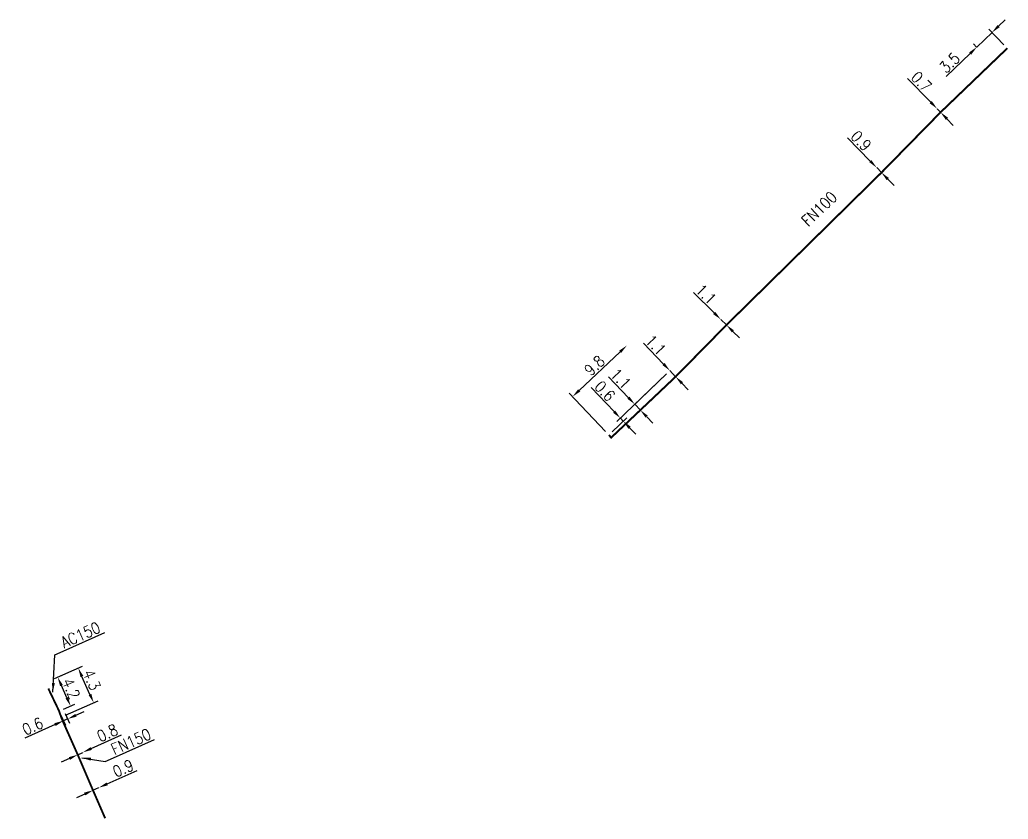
# Model space of a CAD drawing. Header units: millimetres. Extents: x 161000 to 162000, y 120998 to 122000.
# Drawn here: x 161492.3 to 161622.4, y 120999.9 to 121105 of the extents above; entities that cross this region are included whole.
import ezdxf

# ---------------------------------------------------------------- set-up
doc = ezdxf.new("R2010")
doc.units = ezdxf.units.MM
doc.layers.get('Defpoints').update_dxf_attribs({"linetype": 'CONTINUOUS'})
doc.layers.add('L_908', color=5, linetype='CONTINUOUS')
doc.styles.get("Standard").update_dxf_attribs({"font": 'romans.shx', "width": 0.85})
doc.linetypes.add('BP_HS', pattern='A,2,-1,["G",Standard,S=0.85,R=0,X=-0.27,Y=-0.4],-1', length=4)
doc.dimstyles.get("Standard").update_dxf_attribs({"dimtxt": 1.5, "dimasz": 1.2, "dimexe": 0.625, "dimexo": 0.625, "dimgap": 0.25, "dimtad": 1, "dimdec": 1, "dimzin": 0, "dimdsep": 46, "dimtxsty": 'Standard', "dimcen": -0.5, "dimadec": 0, "dimazin": 0, "dimtfac": 1, "dimtdec": 1, "dimtmove": 0, "dimatfit": 3, "dimfxl": 0, "dimtolj": 1, "dimtzin": 0, "dimarcsym": 0})

# ---------------------------------------------------------------- blocks, each defined once
blk = doc.blocks.new('*D4')
at = {"layer": 'Defpoints', "color": 0, "linetype": 'Continuous', "transparency": 16777216}
for p in [(161618.29, 121101.42), (161618.7, 121100.99), (161622.31, 121101.28)]:
    blk.add_point(p, dxfattribs=at)
at = {"layer": 'L_908', "color": 0, "linetype": 'Continuous', "lineweight": -2, "transparency": 16777216}
for p, q in [((161621.17, 121104.19), (161622.04, 121105.03)), ((161621.87, 121101.73), (161619.87, 121103.81)), ((161620.3, 121103.36), (161618.29, 121101.42)), ((161618.27, 121101.44), (161617.85, 121101.87)), ((161617.42, 121100.59), (161614.27, 121097.56))]:
    blk.add_line(p, q, dxfattribs=at)
at = {"layer": 'L_908', "color": 0, "linetype": 'Continuous', "transparency": 16777216}
for points in [[(161621.03, 121104.34), (161621.31, 121104.05), (161620.3, 121103.36)], [(161617.28, 121100.74), (161617.56, 121100.45), (161618.29, 121101.42)]]:
    blk.add_solid(points, dxfattribs=at)
at = {"layer": 'L_908', "color": 0, "linetype": 'Continuous', "transparency": 16777216, "insert": (161614.72, 121099.38), "char_height": 1.5, "attachment_point": 5, "rotation": 43.8637}
blk.add_mtext('\\A1;3.5', dxfattribs=at)
blk = doc.blocks.new('*D5')
at = {"layer": 'Defpoints', "color": 0, "linetype": 'Continuous', "transparency": 16777216}
for p in [(161613.07, 121093.33), (161613.07, 121093.33), (161613.53, 121092.86)]:
    blk.add_point(p, dxfattribs=at)
at = {"layer": 'L_908', "color": 0, "linetype": 'Continuous', "lineweight": -2, "transparency": 16777216}
for p, q in [((161612.24, 121094.19), (161609.19, 121097.32)), ((161613.53, 121092.86), (161613.07, 121093.33)), ((161614.37, 121092), (161615.2, 121091.14))]:
    blk.add_line(p, q, dxfattribs=at)
at = {"layer": 'L_908', "color": 0, "linetype": 'Continuous', "transparency": 16777216}
for points in [[(161612.38, 121094.33), (161612.09, 121094.05), (161613.07, 121093.33)], [(161614.51, 121092.14), (161614.22, 121091.86), (161613.53, 121092.86)]]:
    blk.add_solid(points, dxfattribs=at)
at = {"layer": 'L_908', "color": 0, "linetype": 'Continuous', "transparency": 16777216, "insert": (161611.01, 121096.88), "char_height": 1.5, "attachment_point": 5, "rotation": 314.2528}
blk.add_mtext('\\A1;0.7', dxfattribs=at)
blk = doc.blocks.new('*D6')
at = {"layer": 'Defpoints', "color": 0, "linetype": 'Continuous', "transparency": 16777216}
for p in [(161605.12, 121085.58), (161605.12, 121085.58), (161605.75, 121084.93)]:
    blk.add_point(p, dxfattribs=at)
at = {"layer": 'L_908', "color": 0, "linetype": 'Continuous', "lineweight": -2, "transparency": 16777216}
for p, q in [((161604.28, 121086.44), (161601.27, 121089.52)), ((161605.75, 121084.93), (161605.12, 121085.58)), ((161606.58, 121084.07), (161607.42, 121083.21))]:
    blk.add_line(p, q, dxfattribs=at)
at = {"layer": 'L_908', "color": 0, "linetype": 'Continuous', "transparency": 16777216}
for points in [[(161604.42, 121086.58), (161604.14, 121086.3), (161605.12, 121085.58)], [(161606.73, 121084.21), (161606.44, 121083.93), (161605.75, 121084.93)]]:
    blk.add_solid(points, dxfattribs=at)
at = {"layer": 'L_908', "color": 0, "linetype": 'Continuous', "transparency": 16777216, "insert": (161603.07, 121089.11), "char_height": 1.5, "attachment_point": 5, "rotation": 314.2528}
blk.add_mtext('\\A1;0.9', dxfattribs=at)
blk = doc.blocks.new('*D11')
at = {"layer": 'Defpoints', "color": 0, "linetype": 'Continuous', "transparency": 16777216}
for p in [(161500.04, 121019.75), (161496.35, 121018.11), (161497.78, 121013.28)]:
    blk.add_point(p, dxfattribs=at)
at = {"layer": 'L_908', "color": 0, "linetype": 'Continuous', "lineweight": -2, "transparency": 16777216}
for p, q in [((161496.92, 121018.37), (161500.61, 121020.01)), ((161501.58, 121016.29), (161500.53, 121018.66)), ((161498.35, 121013.54), (161502.64, 121015.45))]:
    blk.add_line(p, q, dxfattribs=at)
at = {"layer": 'L_908', "color": 0, "linetype": 'Continuous', "transparency": 16777216}
for points in [[(161500.71, 121018.74), (161500.34, 121018.58), (161500.04, 121019.75)], [(161501.76, 121016.37), (161501.4, 121016.21), (161502.07, 121015.19)]]:
    blk.add_solid(points, dxfattribs=at)
at = {"layer": 'L_908', "color": 0, "linetype": 'Continuous', "transparency": 16777216, "insert": (161501.83, 121018.2), "char_height": 1.5, "attachment_point": 5, "rotation": 293.9841}
blk.add_mtext('\\A1;4.3', dxfattribs=at)
blk = doc.blocks.new('*D14')
at = {"layer": 'Defpoints', "color": 0, "linetype": 'Continuous', "transparency": 16777216}
for p in [(161496.35, 121018.11), (161497.34, 121018.55), (161497.52, 121014.09)]:
    blk.add_point(p, dxfattribs=at)
at = {"layer": 'L_908', "color": 0, "linetype": 'Continuous', "lineweight": -2, "transparency": 16777216}
for p, q in [((161496.92, 121018.37), (161497.91, 121018.81)), ((161498.54, 121015.86), (161497.83, 121017.46)), ((161498.1, 121014.35), (161499.6, 121015.02))]:
    blk.add_line(p, q, dxfattribs=at)
at = {"layer": 'L_908', "color": 0, "linetype": 'Continuous', "transparency": 16777216}
for points in [[(161498.01, 121017.54), (161497.64, 121017.38), (161497.34, 121018.55)], [(161498.72, 121015.94), (161498.36, 121015.78), (161499.03, 121014.76)]]:
    blk.add_solid(points, dxfattribs=at)
at = {"layer": 'L_908', "color": 0, "linetype": 'Continuous', "transparency": 16777216, "insert": (161499.1, 121017.06), "char_height": 1.5, "attachment_point": 5, "rotation": 293.9841}
blk.add_mtext('\\A1;4.2', dxfattribs=at)
blk = doc.blocks.new('*D15')
at = {"layer": 'Defpoints', "color": 0, "linetype": 'Continuous', "transparency": 16777216}
for p in [(161500.65, 121008.67), (161500.65, 121008.67), (161499.97, 121008.36)]:
    blk.add_point(p, dxfattribs=at)
at = {"layer": 'L_908', "color": 0, "linetype": 'Continuous', "lineweight": -2, "transparency": 16777216}
for p, q in [((161501.75, 121009.17), (161505.72, 121010.98)), ((161499.97, 121008.36), (161500.65, 121008.67)), ((161498.88, 121007.86), (161497.79, 121007.36))]:
    blk.add_line(p, q, dxfattribs=at)
at = {"layer": 'L_908', "color": 0, "linetype": 'Continuous', "transparency": 16777216}
for points in [[(161501.66, 121009.35), (161501.83, 121008.99), (161500.65, 121008.67)], [(161498.8, 121008.04), (161498.96, 121007.68), (161499.97, 121008.36)]]:
    blk.add_solid(points, dxfattribs=at)
at = {"layer": 'L_908', "color": 0, "linetype": 'Continuous', "transparency": 16777216, "insert": (161503.87, 121011.23), "char_height": 1.5, "attachment_point": 5, "rotation": 24.4948}
blk.add_mtext('\\A1;0.8', dxfattribs=at)
blk = doc.blocks.new('*D16')
at = {"layer": 'Defpoints', "color": 0, "linetype": 'Continuous', "transparency": 16777216}
for p in [(161501.98, 121003.68), (161502.76, 121004.03), (161502.76, 121004.03)]:
    blk.add_point(p, dxfattribs=at)
at = {"layer": 'L_908', "color": 0, "linetype": 'Continuous', "lineweight": -2, "transparency": 16777216}
for p, q in [((161503.85, 121004.52), (161507.78, 121006.28)), ((161501.98, 121003.68), (161502.76, 121004.03)), ((161500.89, 121003.19), (161499.79, 121002.7))]:
    blk.add_line(p, q, dxfattribs=at)
at = {"layer": 'L_908', "color": 0, "linetype": 'Continuous', "transparency": 16777216}
for points in [[(161500.8, 121003.37), (161500.97, 121003), (161501.98, 121003.68)], [(161503.77, 121004.7), (161503.93, 121004.33), (161502.76, 121004.03)]]:
    blk.add_solid(points, dxfattribs=at)
at = {"layer": 'L_908', "color": 0, "linetype": 'Continuous', "transparency": 16777216, "insert": (161505.96, 121006.56), "char_height": 1.5, "attachment_point": 5, "rotation": 24.1606}
blk.add_mtext('\\A1;0.9', dxfattribs=at)
blk = doc.blocks.new('*D17')
at = {"layer": 'Defpoints', "color": 0, "linetype": 'Continuous', "transparency": 16777216}
for p in [(161497.47, 121014.21), (161498.07, 121014.34), (161498.64, 121013.06)]:
    blk.add_point(p, dxfattribs=at)
at = {"layer": 'L_908', "color": 0, "linetype": 'Continuous', "lineweight": -2, "transparency": 16777216}
for p, q in [((161499.74, 121013.55), (161500.83, 121014.04)), ((161497.72, 121013.63), (161498.34, 121012.24)), ((161498.64, 121013.06), (161498.09, 121012.82)), ((161498.33, 121013.77), (161498.89, 121012.49)), ((161496.99, 121012.33), (161493, 121010.55))]:
    blk.add_line(p, q, dxfattribs=at)
at = {"layer": 'L_908', "color": 0, "linetype": 'Continuous', "transparency": 16777216}
for points in [[(161496.91, 121012.51), (161497.07, 121012.14), (161498.09, 121012.82)], [(161499.66, 121013.73), (161499.82, 121013.37), (161498.64, 121013.06)]]:
    blk.add_solid(points, dxfattribs=at)
at = {"layer": 'L_908', "color": 0, "linetype": 'Continuous', "transparency": 16777216, "insert": (161494.04, 121012.11), "char_height": 1.5, "attachment_point": 5, "rotation": 23.9841}
blk.add_mtext('\\A1;0.6', dxfattribs=at)
blk = doc.blocks.new('*D22')
at = {"layer": 'Defpoints', "color": 0, "linetype": 'Continuous', "transparency": 16777216}
for p in [(161584.6, 121065.62), (161584.6, 121065.62), (161585.35, 121064.88)]:
    blk.add_point(p, dxfattribs=at)
at = {"layer": 'L_908', "color": 0, "linetype": 'Continuous', "lineweight": -2, "transparency": 16777216}
for p, q in [((161583.74, 121066.46), (161581.02, 121069.14)), ((161585.35, 121064.88), (161584.6, 121065.62)), ((161586.2, 121064.04), (161587.06, 121063.2))]:
    blk.add_line(p, q, dxfattribs=at)
at = {"layer": 'L_908', "color": 0, "linetype": 'Continuous', "transparency": 16777216}
for points in [[(161583.88, 121066.6), (161583.6, 121066.31), (161584.6, 121065.62)], [(161586.34, 121064.18), (161586.06, 121063.9), (161585.35, 121064.88)]]:
    blk.add_solid(points, dxfattribs=at)
at = {"layer": 'L_908', "color": 0, "linetype": 'Continuous', "transparency": 16777216, "insert": (161582.65, 121068.93), "char_height": 1.5, "attachment_point": 5, "rotation": 315.4925}
blk.add_mtext('\\A1;1.1', dxfattribs=at)
blk = doc.blocks.new('*D23')
at = {"layer": 'Defpoints', "color": 0, "linetype": 'Continuous', "transparency": 16777216}
for p in [(161577.9, 121058.88), (161577.9, 121058.88), (161578.66, 121058.08)]:
    blk.add_point(p, dxfattribs=at)
at = {"layer": 'L_908', "color": 0, "linetype": 'Continuous', "lineweight": -2, "transparency": 16777216}
for p, q in [((161577.07, 121059.74), (161574.42, 121062.5)), ((161578.66, 121058.08), (161577.9, 121058.88)), ((161579.49, 121057.22), (161580.32, 121056.35))]:
    blk.add_line(p, q, dxfattribs=at)
at = {"layer": 'L_908', "color": 0, "linetype": 'Continuous', "transparency": 16777216}
for points in [[(161577.21, 121059.88), (161576.93, 121059.6), (161577.9, 121058.88)], [(161579.64, 121057.35), (161579.35, 121057.08), (161578.66, 121058.08)]]:
    blk.add_solid(points, dxfattribs=at)
at = {"layer": 'L_908', "color": 0, "linetype": 'Continuous', "transparency": 16777216, "insert": (161576.05, 121062.25), "char_height": 1.5, "attachment_point": 5, "rotation": 313.8293}
blk.add_mtext('\\A1;1.1', dxfattribs=at)
blk = doc.blocks.new('*D24')
at = {"layer": 'Defpoints', "color": 0, "linetype": 'Continuous', "transparency": 16777216}
for p in [(161577.9, 121058.88), (161573.29, 121054.45), (161574.02, 121053.69)]:
    blk.add_point(p, dxfattribs=at)
at = {"layer": 'L_908', "color": 0, "linetype": 'Continuous', "lineweight": -2, "transparency": 16777216}
for p, q in [((161572.46, 121055.31), (161569.81, 121058.07)), ((161577.45, 121058.44), (161572.84, 121054.01)), ((161574.02, 121053.69), (161573.29, 121054.45)), ((161574.85, 121052.82), (161575.68, 121051.96))]:
    blk.add_line(p, q, dxfattribs=at)
at = {"layer": 'L_908', "color": 0, "linetype": 'Continuous', "transparency": 16777216}
for points in [[(161572.6, 121055.45), (161572.31, 121055.17), (161573.29, 121054.45)], [(161574.99, 121052.96), (161574.7, 121052.69), (161574.02, 121053.69)]]:
    blk.add_solid(points, dxfattribs=at)
at = {"layer": 'L_908', "color": 0, "linetype": 'Continuous', "transparency": 16777216, "insert": (161571.44, 121057.82), "char_height": 1.5, "attachment_point": 5, "rotation": 313.8293}
blk.add_mtext('\\A1;1.1', dxfattribs=at)
blk = doc.blocks.new('*D25')
at = {"layer": 'Defpoints', "color": 0, "linetype": 'Continuous', "transparency": 16777216}
for p in [(161577.9, 121058.88), (161571.39, 121052.63), (161569.87, 121050.4)]:
    blk.add_point(p, dxfattribs=at)
at = {"layer": 'L_908', "color": 0, "linetype": 'Continuous', "lineweight": -2, "transparency": 16777216}
for p, q in [((161577.45, 121058.44), (161570.94, 121052.19)), ((161570.56, 121053.49), (161567.53, 121056.65)), ((161570.32, 121050.83), (161572.22, 121052.66)), ((161571.77, 121052.23), (161571.39, 121052.63)), ((161572.6, 121051.36), (161573.43, 121050.5))]:
    blk.add_line(p, q, dxfattribs=at)
at = {"layer": 'L_908', "color": 0, "linetype": 'Continuous', "transparency": 16777216}
for points in [[(161570.7, 121053.63), (161570.42, 121053.35), (161571.39, 121052.63)], [(161572.75, 121051.5), (161572.46, 121051.22), (161571.77, 121052.23)]]:
    blk.add_solid(points, dxfattribs=at)
at = {"layer": 'L_908', "color": 0, "linetype": 'Continuous', "transparency": 16777216, "insert": (161569.35, 121056.19), "char_height": 1.5, "attachment_point": 5, "rotation": 313.8293}
blk.add_mtext('\\A1;0.6', dxfattribs=at)
blk = doc.blocks.new('*D26')
at = {"layer": 'Defpoints', "color": 0, "linetype": 'Continuous', "transparency": 16777216}
for p in [(161572.23, 121062.18), (161572.23, 121062.18), (161569.87, 121050.4)]:
    blk.add_point(p, dxfattribs=at)
at = {"layer": 'L_908', "color": 0, "linetype": 'Continuous', "lineweight": -2, "transparency": 16777216}
for p, q in [((161565.97, 121056.28), (161571.35, 121061.36)), ((161569.44, 121050.86), (161564.67, 121055.91))]:
    blk.add_line(p, q, dxfattribs=at)
at = {"layer": 'L_908', "color": 0, "linetype": 'Continuous', "transparency": 16777216}
for points in [[(161571.22, 121061.5), (161571.49, 121061.21), (161572.23, 121062.18)], [(161565.83, 121056.43), (161566.11, 121056.14), (161565.1, 121055.46)]]:
    blk.add_solid(points, dxfattribs=at)
at = {"layer": 'L_908', "color": 0, "linetype": 'Continuous', "transparency": 16777216, "insert": (161567.98, 121059.55), "char_height": 1.5, "attachment_point": 5, "rotation": 43.3314}
blk.add_mtext('\\A1;9.8', dxfattribs=at)

msp = doc.modelspace()

# ---------------------------------------------------------------- linework, layer by layer
at = {"layer": 'L_908', "linetype": 'BP_HS', "ltscale": 0.5, "const_width": 0.25, "flags": 128}
for points in [[(161622.31, 121101.28), (161613.53, 121092.86), (161605.75, 121084.93), (161585.35, 121064.88), (161578.66, 121058.08), (161574.02, 121053.69), (161570.18, 121050.07), (161569.87, 121050.4)], [(161497.47, 121014.21), (161496.1, 121017.06)], [(161497.93, 121012.94), (161497.47, 121014.21)], [(161503.58, 121000), (161501.98, 121003.68), (161499.97, 121008.36), (161497.93, 121012.94)]]:
    msp.add_lwpolyline(points, dxfattribs=at)

# ---------------------------------------------------------------- texts
at = {"layer": 'L_908', "linetype": 'Continuous', "width": 0.85}
msp.add_text('FN100', height=1.5, rotation=43.693, dxfattribs=at).set_placement((161596.1, 121077.74))
at = {"layer": 'L_908', "linetype": 'Continuous', "char_height": 1.5, "attachment_point": 7, "rotation": 23.9841}
for s, insert in [('\\A1;AC150', (161498.17, 121022.33)), ('\\A1;FN150', (161504.8, 121008.28))]:
    msp.add_mtext(s, dxfattribs=dict(at, insert=insert))

# ---------------------------------------------------------------- dimensions: what is measured, and where the dimension line sits
at = {"layer": 'L_908', "linetype": 'Continuous'}
for base, p1, p2, angle, text, picture, middle in [((161618.29, 121101.42), (161622.31, 121101.28), (161618.7, 121100.99), 43.8637, '3.5', '*D4', (161615.41, 121098.66)), ((161500.04, 121019.75), (161497.78, 121013.28), (161496.35, 121018.11), 293.9841, '4.3', '*D11', (161500.91, 121017.79))]:
    dim = msp.add_linear_dim(base=base, p1=p1, p2=p2, angle=angle, text=text, dimstyle='Standard', dxfattribs=at)
    dim.commit()
    dim.dimension.update_dxf_attribs({"geometry": picture, "text_midpoint": middle, "dimtype": 160})
for base, p1, p2, angle, picture, middle in [((161613.0744, 121093.329), (161613.5279, 121092.8634), (161613.0744, 121093.329), 314.2528, '*D5', (161610.293, 121096.1838)), ((161605.12, 121085.58), (161605.75, 121084.93), (161605.12, 121085.58), 314.2528, '*D6', (161602.36, 121088.41)), ((161584.6, 121065.62), (161585.35, 121064.88), (161584.6, 121065.62), 315.4925, '*D22', (161581.95, 121068.22)), ((161577.9, 121058.88), (161578.66, 121058.08), (161577.9, 121058.88), 313.8293, '*D23', (161575.33, 121061.55)), ((161572.23, 121062.18), (161569.87, 121050.4), (161572.23, 121062.18), 223.3314, '*D26', (161568.66, 121058.82)), ((161573.29, 121054.45), (161574.02, 121053.69), (161577.9, 121058.88), 313.8293, '*D24', (161570.72, 121057.13)), ((161571.39, 121052.63), (161569.87, 121050.4), (161577.9, 121058.88), 313.8293, '*D25', (161568.63, 121055.5)), ((161497.34, 121018.55), (161497.52, 121014.09), (161496.35, 121018.11), 293.9841, '*D14', (161498.18, 121016.66)), ((161498.64, 121013.06), (161497.47, 121014.21), (161498.07, 121014.34), 203.9841, '*D17', (161494.45, 121011.2))]:
    dim = msp.add_linear_dim(base=base, p1=p1, p2=p2, angle=angle, dimstyle='Standard', dxfattribs=at)
    dim.commit()
    dim.dimension.update_dxf_attribs({"geometry": picture, "text_midpoint": middle, "dimtype": 160})
for base, p1, p2, angle, picture, middle in [((161500.65, 121008.67), (161499.97, 121008.36), (161500.65, 121008.67), 204.4948, '*D15', (161504.28, 121010.32)), ((161502.76, 121004.03), (161501.98, 121003.68), (161502.76, 121004.03), 204.1606, '*D16', (161506.37, 121005.64))]:
    dim = msp.add_linear_dim(base=base, p1=p1, p2=p2, angle=angle, dimstyle='Standard', override={"dimscale": 1, "dimlfac": 1, "dimlunit": 2}, dxfattribs=at)
    dim.commit()
    dim.dimension.update_dxf_attribs({"geometry": picture, "text_midpoint": middle, "dimtype": 160})

# ---------------------------------------------------------------- leaders
at = {"layer": 'L_908', "linetype": 'Continuous', "annotation_type": 0, "has_hookline": 1, "hookline_direction": 0, "horizontal_direction": (0.913659, 0.406483, 0)}
for points, text_width in [([(161496.7, 121016.6), (161496.95, 121021.51), (161498.05, 121022)], 5.77), ([(161500.51, 121007.97), (161503.57, 121007.47), (161504.67, 121007.95)], 5.65)]:
    msp.add_leader(points, dimstyle='Standard', dxfattribs=dict(at, text_width=text_width))

doc.saveas('drawing.dxf')
